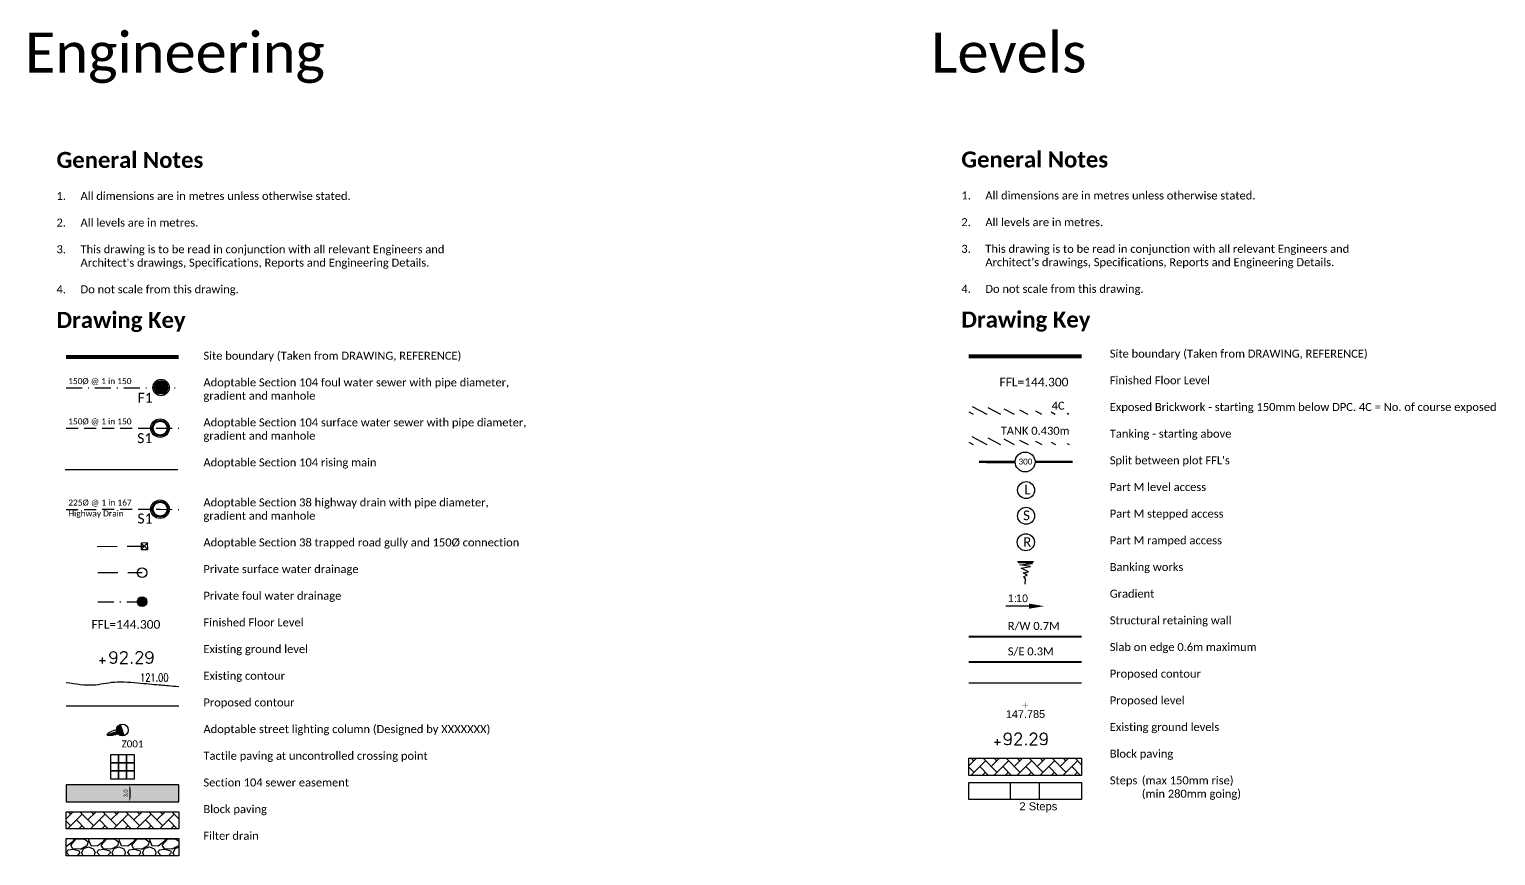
# Model space of a CAD drawing. Header units: metres. Extents: x -807807 to -806317, y 2043493 to 2044821.
# Drawn here: x -807159.9 to -806793.5, y 2044233.4 to 2044440 of the extents above; entities that cross this region are included whole.
import ezdxf
from ezdxf.enums import TextEntityAlignment as Align

# ---------------------------------------------------------------- set-up
doc = ezdxf.new("R2010")
doc.units = ezdxf.units.M
for name, pattern in [('DASHED', [15, 10, -5]), ('FOUL200', [7.2, 4, -1.5, 0.2, -1.5]), ('STORM200', [4.5, 3, -1.5])]:
    doc.linetypes.add(name, pattern=pattern)
doc.layers.get('0').update_dxf_attribs({"linetype": 'CONTINUOUS'})
doc.layers.get('Defpoints').update_dxf_attribs({"linetype": 'CONTINUOUS'})
for name, color, linetype in [('0 - FRAME', 7, 'CONTINUOUS'), ('0_JPP Notes', 2, 'CONTINUOUS'), ('0_JPP_Legend', 2, 'CONTINUOUS'), ('0_JPP_Part M Level Access', 2, 'CONTINUOUS'), ('JPP_Text', 2, 'CONTINUOUS')]:
    doc.layers.add(name, color=color, linetype=linetype)
doc.styles.add('JPP', font='arial.ttf')
doc.styles.add('ROMANS', font='romans__.ttf', dxfattribs={"width": 0.75})
doc.styles.get("Standard").update_dxf_attribs({"font": 'calibri.ttf', "height": 2})
doc.styles.add('STANDARD (NON ANNOTATIVE)', font='calibri.ttf', dxfattribs={"height": 2})
doc.linetypes.add('RISING_MAINW', pattern='A,4,-0.3,["-",Standard,S=2,R=225,X=-0.8,Y=0.5],-0.4,0.1,-0.5', length=5.3)
doc.dimstyles.new('ARROW', dxfattribs={"dimscale": 0, "dimtxt": 2, "dimasz": 2, "dimexe": 2, "dimexo": 2, "dimgap": 2, "dimtad": 2, "dimdec": 0, "dimdsep": 46, "dimtxsty": 'Standard', "dimcen": 2, "dimadec": 0, "dimazin": 0, "dimtfac": 1, "dimtdec": 0, "dimtmove": 0, "dimatfit": 3, "dimfxl": 2, "dimlwd": -1, "dimarcsym": 0})

# ---------------------------------------------------------------- blocks, each defined once
blk = doc.blocks.new('*U58')
at = {"color": 30}
for p, q in [((0, 0), (-392, -200)), ((-2008, -308), (-1349, -1522)), ((-1305, -1395), (-2008, -308)), ((-1225, -1220), (-1849, -306)), ((-1849, -306), (-1305, -1395)), ((-1036, -965), (-1548, -352)), ((-1548, -352), (-1225, -1220)), ((-1073, -269), (-1036, -965)), ((-769, -631), (-1073, -269)), ((-761, -241), (-769, -631)), ((-517, -423), (-761, -241)), ((-392, -200), (-517, -423))]:
    blk.add_line(p, q, dxfattribs=at)
blk = doc.blocks.new('*U53')
at = {"color": 0}
blk.add_lwpolyline([(-4.11, -4.38), (0, 0)], dxfattribs=at)
blk.add_solid([(-3.62, -4.83), (-6.84, -7.29), (-4.59, -3.92)], dxfattribs=at)
at = {"color": 0, "insert": (1.14, -1.78), "char_height": 2, "attachment_point": 4, "rotation": 226.8272, "style": 'JPP'}
blk.add_mtext('1:', dxfattribs=at)
at = {"color": 0, "style": 'JPP'}
blk.add_attdef('GRADIENT', text='', height=2, rotation=226.8272, dxfattribs=at).set_placement((-0.31, -3.33), align=Align.MIDDLE_LEFT)
blk = doc.blocks.new('ProposedLevel')
at = {"linetype": 'ByBlock', "const_width": 0.1}
for points in [[(-0.7, 0), (0.7, 0)], [(0, -0.7), (0, 0.7)]]:
    blk.add_lwpolyline(points, dxfattribs=at)
at = {"linetype": 'ByBlock', "style": 'JPP'}
blk.add_attdef('LEVEL', (0, -2.5), '', height=2, dxfattribs=at)
blk = doc.blocks.new('LEVEL-DIFF')
at = {"const_width": 0.15}
for points in [[(-2.864, 0.003), (-0.615, 0)], [(0.615, 0.003), (2.942, 0.003)]]:
    blk.add_lwpolyline(points, dxfattribs=at)
blk.add_circle((0, 0.003), 0.615)
blk.add_attdef('LEVDIFF', (-0.407, -0.157), '', height=0.36, rotation=0.1584)
blk = doc.blocks.new('*D61')
at = {"layer": '0_JPP_Legend', "color": 0, "lineweight": -2, "transparency": 16777216}
for p, q in [((-807134.71, 2044251.14), (-807134.79, 2044251.14)), ((-807134.74, 2044246.87), (-807134.79, 2044246.87))]:
    blk.add_line(p, q, dxfattribs=at)
at = {"layer": '0_JPP_Legend', "color": 1, "transparency": 16777216}
blk.add_line((-807134.79, 2044250.14), (-807134.79, 2044247.87), dxfattribs=at)
for points in [[(-807134.96, 2044250.14), (-807134.63, 2044250.14), (-807134.79, 2044251.14)], [(-807134.96, 2044247.87), (-807134.63, 2044247.87), (-807134.79, 2044246.87)]]:
    blk.add_solid(points, dxfattribs=at)
at = {"layer": 'Defpoints', "color": 0, "transparency": 16777216}
for p in [(-807134.71, 2044251.14), (-807134.79, 2044246.87), (-807134.74, 2044246.87)]:
    blk.add_point(p, dxfattribs=at)
at = {"layer": '0_JPP_Legend', "color": 0, "transparency": 16777216, "insert": (-807135.81, 2044249), "char_height": 2, "attachment_point": 5, "rotation": 90}
blk.add_mtext('{\\H0.5x;3.0}', dxfattribs=at)
blk = doc.blocks.new('A$C5E9B3BC1')
at = {"layer": '0_JPP_Part M Level Access'}
blk.add_circle((0.353, 0.353), 0.353, dxfattribs=at)
at = {"layer": '0_JPP_Part M Level Access', "insert": (0.278, 0.573), "char_height": 0.4, "attachment_point": 1, "style": 'STANDARD (NON ANNOTATIVE)'}
blk.add_mtext_dynamic_manual_height_columns('L', width=0.4, gutter_width=10, heights=[0], dxfattribs=at)
blk = doc.blocks.new('A$C2E3C5B66')
at = {"layer": '0_JPP_Part M Level Access'}
blk.add_circle((0.353, 0.359), 0.353, dxfattribs=at)
at = {"layer": '0_JPP_Part M Level Access', "insert": (0.241, 0.572), "char_height": 0.4, "attachment_point": 1, "style": 'STANDARD (NON ANNOTATIVE)'}
blk.add_mtext_dynamic_manual_height_columns('R', width=0.4, gutter_width=10, heights=[0], dxfattribs=at)
blk = doc.blocks.new('A$C24F368F5')
at = {"layer": '0_JPP_Part M Level Access'}
blk.add_circle((0.353, 0.361), 0.353, dxfattribs=at)
at = {"layer": '0_JPP_Part M Level Access', "insert": (0.227, 0.576), "char_height": 0.4, "attachment_point": 1, "style": 'STANDARD (NON ANNOTATIVE)'}
blk.add_mtext_dynamic_manual_height_columns('S', width=0.4, gutter_width=10, heights=[0], dxfattribs=at)

msp = doc.modelspace()

# ---------------------------------------------------------------- hatches: boundary and pattern name
at = {"layer": '0_JPP_Legend'}
h = msp.add_hatch(color=32, dxfattribs=at)
h.dxf.hatch_style = 1
edge = h.paths.add_edge_path()
edge.add_arc((-807126.98, 2044350.46), 1.44, 0, 360)
h = msp.add_hatch(dxfattribs=at)
h.set_pattern_fill('ANSI31', color=1, scale=0.498427, angle=107.4675)
h.set_pattern_definition([(152.46750701, (937836.6848, -66799.8528), (-0.73151565, -1.4032848904), [])])
h.paths.add_polyline_path([(-806925.15, 2044345.78), (-806896.98, 2044343.81), (-806925.15, 2044343.78)])
h = msp.add_hatch(dxfattribs=at)
h.set_pattern_fill('ANSI31', color=2, scale=0.498427, angle=107.4675)
h.set_pattern_definition([(152.46750701, (937836.6706, -66807.4042), (-0.73151565, -1.4032848904), [])])
h.paths.add_polyline_path([(-806925.15, 2044338.23), (-806896.98, 2044336.23), (-806925.15, 2044336.23)])
h = msp.add_hatch(color=8, dxfattribs=at)
edge = h.paths.add_edge_path()
edge.add_arc((-807131.71, 2044296.91), 1.2, 0, 360)
h = msp.add_hatch(color=8, dxfattribs=at)
edge = h.paths.add_edge_path()
edge.add_ellipse((-807138.55, 2044264.22), major_axis=(1.91, 0.6), ratio=0.2911, start_angle=180, end_angle=288.1805)
edge.add_arc((-807136.64, 2044264.82), 1.48, 197.5403, 219.4401, ccw=False)
edge.add_line((-807138.05, 2044264.38), (-807140.46, 2044263.62))
for color, points in [(8, [(-807137.09, 2044266.24, 0.327139), (-807138.12, 2044264.82, 0.507001), (-807136.19, 2044263.41)]), (50, [(-807150.72, 2044246.87), (-807122.56, 2044246.87), (-807122.56, 2044251.14), (-807150.72, 2044251.14)])]:
    msp.add_hatch(color=color, dxfattribs=at).paths.add_polyline_path(points)
h = msp.add_hatch(dxfattribs=at)
h.set_pattern_fill('AR-HBONE', color=8, scale=0.02)
h.set_pattern_definition([(45, (-807902.352, 2043870.6445), (3e-16, 2.873682), [6.096, -2.032]), (135, (-807900.9152, 2043872.0813), (3e-16, 2.873682), [6.096, -2.032])])
h.paths.add_polyline_path([(-806925.15, 2044257.76), (-806925.15, 2044253.49), (-806896.98, 2044253.49), (-806896.98, 2044257.76)])
h = msp.add_hatch(dxfattribs=at)
h.set_pattern_fill('AR-HBONE', color=8, scale=0.02)
h.set_pattern_definition([(45, (-808128.0635, 2043857.298), (3e-16, 2.873682), [6.096, -2.032]), (135, (-808126.6267, 2043858.7348), (3e-16, 2.873682), [6.096, -2.032])])
h.paths.add_polyline_path([(-807150.72, 2044244.41), (-807150.72, 2044240.14), (-807122.56, 2044240.14), (-807122.56, 2044244.41)])
h = msp.add_hatch(dxfattribs=at)
h.set_pattern_fill('GRAVEL', color=8, scale=0.3)
h.set_pattern_definition([(228.012788, (-810347.71486, 2043365.44234), (-60.96, -68.58), [1.025164, -101.491451]), (184.969741, (-810348.40066, 2043364.68034), (91.439999964, 7.620000434), [1.759214, -174.162147]), (132.510447, (-810350.15326, 2043364.52794), (76.20000003, -83.81999997), [1.240445, -122.804168]), (267.273689, (-810353.12506, 2043362.62294), (7.620000016, 152.4), [1.602014, -158.599312]), (292.833654, (-810353.20126, 2043361.02274), (-38.100000003, 91.44), [1.570901, -155.519423]), (357.273689, (-810352.59166, 2043359.57494), (-152.4, 7.620000016), [1.602014, -158.599312]), (37.6942405, (-810350.99146, 2043359.49874), (-99.059999996, -76.200000006), [2.118581, -209.739346]), (72.255328, (-810349.31506, 2043360.79414), (53.340000014, 167.639999995), [2.000159, -198.01577]), (121.429566, (-810348.70546, 2043362.69914), (-60.96000001, 99.059999995), [1.607439, -159.136637]), (175.236358, (-810349.54366, 2043364.07074), (83.82, -7.62000001), [1.83514, -89.921811]), (222.397438, (-810351.37246, 2043364.22314), (-91.439999997, -83.820000003), [2.373234, -234.950318]), (138.814075, (-810345.58126, 2043362.54674), (-53.34, 45.72), [0.810014, -80.191697]), (171.469234, (-810346.19086, 2043363.08014), (99.060000003, -15.239999983), [1.541046, -152.563917]), (225, (-810347.715, 2043363.309), (-1e-15, -7.62), [1.077628, -9.69868]), (203.19859, (-810348.2483, 2043364.2231), (38.1, 15.24), [0.580324, -57.451867]), (291.80141, (-810348.7817, 2043363.9945), (-7.62, 22.86), [0.820697, -40.214259]), (30.963757, (-810348.4769, 2043363.2325), (22.86, 15.24), [1.332959, -43.098894]), (161.56505, (-810347.3339, 2043363.9183), (15.24, -7.62), [0.963861, -23.132694]), (16.38954, (-810353.20126, 2043363.99454), (76.2, 22.86), [1.350264, -133.67648]), (70.346176, (-810351.90586, 2043364.37554), (-30.48, -83.82), [1.132797, -112.146647]), (293.19859, (-810347.3339, 2043365.4423), (-15.24, 38.1), [1.16064, -56.87155]), (343.61046, (-810346.87666, 2043364.37554), (-76.2, 22.859999995), [1.350264, -133.67648]), (339.443955, (-810353.20126, 2043359.27014), (-38.1, 15.24), [1.302106, -63.803203]), (294.77514, (-810351.98206, 2043358.81294), (-38.100000045, 83.81999998), [1.091016, -108.01078]), (66.80141, (-810347.2577, 2043357.8223), (15.24, 38.1), [1.16064, -56.87155]), (17.354025, (-810346.80046, 2043358.88914), (-99.06, -30.480000006), [1.277348, -126.457128]), (69.443955, (-810350.99146, 2043357.82234), (-15.24, -38.1), [0.651053, -64.454256]), (101.30993, (-810347.7149, 2043357.8223), (-7.62, 30.48), [0.388544, -38.465985]), (165.963757, (-810347.791, 2043358.2033), (22.86, -7.62), [1.570901, -29.847164]), (186.009006, (-810349.31506, 2043358.58434), (76.2, 7.620000004), [1.455801, -144.124095]), (303.69007, (-810348.4769, 2043362.5467), (-7.62, 15.24), [1.098972, -26.375329]), (353.157227, (-810347.86726, 2043361.63234), (129.54, -15.239999993), [1.91867, -189.948027]), (60.945396, (-810345.96226, 2043361.40374), (-30.48, -53.34), [0.784525, -77.668177]), (90, (-810345.581, 2043362.0895), (-7.62, 7.62), [0.4572, -7.1628]), (120.256437, (-810349.46746, 2043358.81294), (30.48, -53.34), [1.058601, -104.801822]), (48.012787, (-810350.00086, 2043359.72734), (60.960000005, 68.58), [2.050329, -100.466287]), (0, (-810348.629, 2043361.251), (7.62, 7.62), [1.9812, -5.6388]), (325.304846, (-810346.64806, 2043361.25134), (76.20000003, -53.33999996), [1.204829, -119.27795]), (254.054604, (-810345.6575, 2043360.5655), (-7.62, -30.48), [1.109487, -54.36495]), (207.645975, (-810345.96226, 2043359.49874), (-144.780000005, -76.19999999), [1.806435, -178.837393]), (175.426079, (-810347.56246, 2043358.66054), (-99.06, 7.62), [1.911088, -189.19754])])
h.paths.add_polyline_path([(-807150.72, 2044237.68), (-807122.56, 2044237.68), (-807122.56, 2044233.41), (-807150.72, 2044233.41)])

# ---------------------------------------------------------------- linework, layer by layer
at = {"layer": '0_JPP_Legend', "color": 130}
for p, q in [((-807131.93, 2044311.58), (-807130.32, 2044309.99)), ((-807131.92, 2044309.98), (-807130.33, 2044311.59))]:
    msp.add_line(p, q, dxfattribs=at)
at = {"layer": '0_JPP_Legend', "color": 130, "linetype": 'DASHED', "ltscale": 0.5}
msp.add_line((-807142.96, 2044310.73), (-807131.12, 2044310.79), dxfattribs=at)
at = {"layer": '0_JPP_Legend', "color": 8}
for p, q in [((-807142.38, 2044282.18), (-807140.88, 2044282.18)), ((-807141.63, 2044281.43), (-807141.63, 2044282.93)), ((-806918.73, 2044261.8), (-806917.23, 2044261.8)), ((-806917.98, 2044261.05), (-806917.98, 2044262.55))]:
    msp.add_line(p, q, dxfattribs=at)
at = {"layer": '0_JPP_Legend'}
for p, q in [((-806914.71, 2044247.43), (-806914.71, 2044251.7)), ((-806907.45, 2044247.43), (-806907.45, 2044251.7))]:
    msp.add_line(p, q, dxfattribs=at)
at = {"layer": '0_JPP_Legend', "color": 10, "const_width": 1}
for points in [[(-807122.56, 2044358.06), (-807150.72, 2044358.06)], [(-806896.98, 2044358.24), (-806925.15, 2044358.24)]]:
    msp.add_lwpolyline(points, dxfattribs=at)
at = {"layer": '0_JPP_Legend', "color": 32, "linetype": 'FOUL200', "flags": 128}
msp.add_lwpolyline([(-807150.72, 2044350.35), (-807122.56, 2044350.35)], dxfattribs=at)
at = {"layer": '0_JPP_Legend', "color": 170, "linetype": 'STORM200', "flags": 128}
for points in [[(-807150.72, 2044340.28), (-807127.22, 2044340.31)], [(-807127.22, 2044340.31), (-807122.56, 2044340.28)]]:
    msp.add_lwpolyline(points, dxfattribs=at)
at = {"layer": '0_JPP_Legend', "color": 32, "linetype": 'RISING_MAINW', "flags": 128}
msp.add_lwpolyline([(-807150.95, 2044329.94), (-807122.79, 2044329.94)], dxfattribs=at)
at = {"layer": '0_JPP_Legend', "color": 130, "linetype": 'STORM200', "flags": 128}
for points in [[(-807150.72, 2044319.99), (-807127.22, 2044320.03)], [(-807127.22, 2044320.03), (-807122.56, 2044319.99)]]:
    msp.add_lwpolyline(points, dxfattribs=at)
at = {"layer": '0_JPP_Legend', "color": 130}
msp.add_lwpolyline([(-807130.33, 2044311.59), (-807131.93, 2044311.58), (-807131.92, 2044309.98), (-807130.32, 2044309.99), (-807130.33, 2044311.59)], dxfattribs=at)
at = {"layer": '0_JPP_Legend', "color": 8, "linetype": 'DASHED', "ltscale": 0.5, "flags": 128}
msp.add_lwpolyline([(-807142.77, 2044304.18), (-807131.71, 2044304.18)], dxfattribs=at)
at = {"layer": '0_JPP_Legend', "color": 8, "linetype": 'FOUL200', "flags": 128}
msp.add_lwpolyline([(-807142.77, 2044296.91), (-807131.71, 2044296.91)], dxfattribs=at)
at = {"layer": '0_JPP_Legend', "color": 220, "const_width": 0.5}
for points in [[(-806925.15, 2044288.19), (-806896.98, 2044288.19)], [(-806925.15, 2044281.83), (-806896.98, 2044281.83)]]:
    msp.add_lwpolyline(points, dxfattribs=at)
at = {"layer": '0_JPP_Legend', "color": 8}
for points in [[(-807150.72, 2044276.72), (-807149.79, 2044276.59), (-807148.88, 2044276.46), (-807148.01, 2044276.35), (-807147.17, 2044276.25), (-807146.35, 2044276.17), (-807145.57, 2044276.12), (-807144.81, 2044276.1), (-807144.09, 2044276.11), (-807143.39, 2044276.16), (-807142.72, 2044276.24), (-807142.05, 2044276.34), (-807141.39, 2044276.45), (-807140.73, 2044276.56), (-807140.05, 2044276.67), (-807139.35, 2044276.76), (-807138.62, 2044276.82), (-807137.84, 2044276.86), (-807137.04, 2044276.86), (-807136.22, 2044276.85), (-807135.38, 2044276.81), (-807134.54, 2044276.76), (-807133.71, 2044276.69), (-807132.9, 2044276.63), (-807132.11, 2044276.56), (-807131.36, 2044276.49), (-807130.65, 2044276.43), (-807129.96, 2044276.37), (-807129.31, 2044276.31), (-807128.7, 2044276.25), (-807128.12, 2044276.2), (-807127.57, 2044276.15), (-807127.04, 2044276.11), (-807126.55, 2044276.06), (-807126.07, 2044276.02), (-807125.59, 2044275.98), (-807125.09, 2044275.93), (-807124.55, 2044275.89), (-807123.96, 2044275.83), (-807123.3, 2044275.77), (-807122.56, 2044275.71)], [(-806925.15, 2044276.6), (-806896.98, 2044276.6)], [(-807138.05, 2044264.38), (-807140.46, 2044263.62)], [(-807136.19, 2044263.41), (-807137.09, 2044266.24)]]:
    msp.add_lwpolyline(points, dxfattribs=at)
at = {"layer": '0_JPP_Legend', "color": 10}
msp.add_lwpolyline([(-807122.56, 2044270.77), (-807150.72, 2044270.77)], dxfattribs=at)
at = {"layer": '0_JPP_Legend', "color": 8}
for points in [[(-807139.64, 2044256.62), (-807137.64, 2044256.62), (-807137.64, 2044258.62), (-807139.64, 2044258.62)], [(-807139.64, 2044254.62), (-807137.64, 2044254.62), (-807137.64, 2044256.62), (-807139.64, 2044256.62)], [(-807137.64, 2044256.62), (-807135.64, 2044256.62), (-807135.64, 2044258.62), (-807137.64, 2044258.62)], [(-807137.64, 2044254.62), (-807135.64, 2044254.62), (-807135.64, 2044256.62), (-807137.64, 2044256.62)], [(-807135.64, 2044256.62), (-807133.64, 2044256.62), (-807133.64, 2044258.62), (-807135.64, 2044258.62)], [(-807135.64, 2044254.62), (-807133.64, 2044254.62), (-807133.64, 2044256.62), (-807135.64, 2044256.62)], [(-807139.64, 2044252.62), (-807137.64, 2044252.62), (-807137.64, 2044254.62), (-807139.64, 2044254.62)], [(-807137.64, 2044252.62), (-807135.64, 2044252.62), (-807135.64, 2044254.62), (-807137.64, 2044254.62)], [(-807135.64, 2044252.62), (-807133.64, 2044252.62), (-807133.64, 2044254.62), (-807135.64, 2044254.62)], [(-806925.15, 2044251.7), (-806896.98, 2044251.7), (-806896.98, 2044247.43), (-806925.15, 2044247.43)]]:
    msp.add_lwpolyline(points, close=True, dxfattribs=at)
at = {"layer": '0_JPP_Legend', "color": 30}
for points in [[(-806925.15, 2044257.76), (-806896.98, 2044257.76), (-806896.98, 2044253.49), (-806925.15, 2044253.49)], [(-807150.72, 2044244.41), (-807122.56, 2044244.41), (-807122.56, 2044240.14), (-807150.72, 2044240.14)], [(-807150.72, 2044237.68), (-807122.56, 2044237.68), (-807122.56, 2044233.41), (-807150.72, 2044233.41)]]:
    msp.add_lwpolyline(points, close=True, dxfattribs=at)
at = {"layer": '0_JPP_Legend', "color": 50}
msp.add_lwpolyline([(-807150.72, 2044246.87), (-807122.56, 2044246.87), (-807122.56, 2044251.14), (-807150.72, 2044251.14)], close=True, dxfattribs=at)
at = {"layer": '0_JPP_Legend', "color": 32}
for radius in [2.04, 1.68, 1.44]:
    msp.add_circle((-807126.98, 2044350.46), radius, dxfattribs=at)
at = {"layer": '0_JPP_Legend', "color": 170}
for radius in [2.32, 1.98, 1.74]:
    msp.add_circle((-807127.22, 2044340.31), radius, dxfattribs=at)
at = {"layer": '0_JPP_Legend', "color": 130}
for radius in [2.32, 1.98, 1.74]:
    msp.add_circle((-807127.22, 2044320.03), radius, dxfattribs=at)
at = {"layer": '0_JPP_Legend', "color": 8, "linetype": 'Continuous'}
for centre in [(-807131.71, 2044304.18), (-807131.71, 2044296.91)]:
    msp.add_circle(centre, 1.2, dxfattribs=at)
at = {"layer": '0_JPP_Legend', "color": 8}
msp.add_circle((-807136.64, 2044264.82), 1.48, dxfattribs=at)
msp.add_ellipse((-807138.55, 2044264.22), major_axis=(1.91, 0.6), ratio=0.2911, dxfattribs=at)

# ---------------------------------------------------------------- block references
at = {"layer": '0_JPP_Legend', "color": 2}
ref = msp.add_blockref('LEVEL-DIFF', (-806911.07, 2044331.84), dxfattribs=dict(at, xscale=4.035509394605493, yscale=4.035509394605493, zscale=4.035509394605493))
ref.add_attrib('LEVDIFF', '300', (-806912.71, 2044331.21), dxfattribs={"color": 2, "height": 1.453, "rotation": 0.1584})
at = {"layer": '0_JPP_Legend', "color": 30, "xscale": 0.00291429545188661, "yscale": 0.00291429545188661, "zscale": 0.00291429545188661, "rotation": 240.5286632371428}
msp.add_blockref('*U58', (-806911.07, 2044301.31), dxfattribs=at)
at = {"layer": '0_JPP_Legend', "color": 2, "xscale": 0.9572955935760257, "yscale": 0.9572955935760257, "zscale": 0.9572955935760257, "rotation": 133.0498614436818}
msp.add_blockref('*U53', (-806915.85, 2044295.81), dxfattribs=at).add_auto_attribs({'GRADIENT': '10'})
at = {"layer": '0_JPP_Legend', "color": 2}
ref = msp.add_blockref('ProposedLevel', (-806911.07, 2044271.04), dxfattribs=dict(at, xscale=0.9723811920422599, yscale=0.9723811920422599, zscale=0.9723811920422599, rotation=0.1803638738840368))
ref.add_attrib('LEVEL', '147.785', (-806915.89, 2044267.83), dxfattribs={"layer": '0', "color": 0, "linetype": 'ByBlock', "height": 1.945, "rotation": 0.1804, "style": 'JPP'})
at = {"layer": '0_JPP_Part M Level Access', "xscale": 6.024753354512905, "yscale": 6.024753354512905, "zscale": 6.024753354512905}
for name, p in [('A$C5E9B3BC1', (-806912.94, 2044322.68)), ('A$C24F368F5', (-806912.96, 2044316.23)), ('A$C2E3C5B66', (-806913.02, 2044309.6))]:
    msp.add_blockref(name, p, dxfattribs=at)

# ---------------------------------------------------------------- texts
at = {"layer": '0 - FRAME', "color": 2, "style": 'JPP'}
msp.add_text('2 Steps', height=2, dxfattribs=at).set_placement((-806912.5, 2044244.76))
at = {"layer": '0_JPP Notes', "char_height": 2, "width": 104.2778, "attachment_point": 1}
for s, insert in [("{\\fCalibri|b1|i0|c0|p34;\\H2x;General Notes\\P}\\P\\pxi-3,l3,t3;1.^IAll dimensions are in metres unless otherwise stated.\\P\\pi0,l0,tz;\\P\\pi-3,l3,t3;2.^IAll levels are in metres.\\P\\pi0,l0,tz;\\P\\pi-3,l3,t3;3.^IThis drawing is to be read in conjunction with all relevant Engineers and Architect's drawings, Specifications, Reports and Engineering Details. \\P\\pi0,l0,tz;\\P\\pi-3,l3,t3;4.^IDo not scale from this drawing.\\P\\pi0,l0,tz;\\P{\\fCalibri|b1|i0|c0|p34;\\H2x;Drawing Key}", (-807153.1, 2044409.36)), ("{\\fCalibri|b1|i0|c0|p34;\\H2x;General Notes\\P}\\P\\pxi-3,l3,t3,7;1.^IAll dimensions are in metres unless otherwise stated.\\P\\pi0,l0,tz;\\P\\pi-3,l3,t3,7;2.^IAll levels are in metres.\\P\\pi0,l0,tz;\\P\\pi-3,l3,t3,7;3.^IThis drawing is to be read in conjunction with all relevant Engineers and Architect's drawings, Specifications, Reports and Engineering Details. \\P\\pi0,l0,tz;\\P\\pi-3,l3,t3,7;4.^IDo not scale from this drawing.\\P\\pi0,l0,tz;\\P{\\fCalibri|b1|i0|c0|p34;\\H2x;Drawing Key}", (-806927.01, 2044409.47))]:
    msp.add_mtext(s, dxfattribs=dict(at, insert=insert))
at = {"layer": '0_JPP_Legend', "color": 2}
for s, height, p in [('4C', 1.994, (-806904.44, 2044344.92)), ('TANK 0.430m', 1.9937, (-806917.17, 2044338.65))]:
    msp.add_text(s, height=height, dxfattribs=at).set_placement(p)
at = {"layer": '0_JPP_Legend', "color": 8, "style": 'ROMANS'}
for p in [(-807140.13, 2044281.47), (-806916.67, 2044261.09)]:
    msp.add_text('92.29', height=3, dxfattribs=at).set_placement(p)
at = {"layer": '0_JPP_Legend', "color": 32, "insert": (-807150.18, 2044352.81), "char_height": 1.5, "width": 19.1485, "attachment_point": 1}
msp.add_mtext('150%%C @ 1 in 150', dxfattribs=at)
at = {"layer": '0_JPP_Legend', "color": 2, "char_height": 2.1527, "attachment_point": 8, "rotation": 0.0312}
for insert in [(-806908.85, 2044350.71), (-807135.77, 2044290.13)]:
    msp.add_mtext_dynamic_manual_height_columns('FFL=144.300', width=8.5123, gutter_width=12.5, heights=[0.53], dxfattribs=dict(at, insert=insert))
at = {"layer": '0_JPP_Legend', "color": 32, "insert": (-807132.83, 2044349.16), "char_height": 2.5, "attachment_point": 1}
msp.add_mtext('F1', dxfattribs=at)
at = {"layer": '0_JPP_Legend', "color": 170, "insert": (-807150.17, 2044342.74), "char_height": 1.5, "width": 19.1485, "attachment_point": 1}
msp.add_mtext('150%%C @ 1 in 150', dxfattribs=at)
at = {"layer": '0_JPP_Legend', "color": 170, "insert": (-807132.94, 2044339.05), "char_height": 2.5, "attachment_point": 1}
msp.add_mtext('S1', dxfattribs=at)
at = {"layer": '0_JPP_Legend', "color": 130, "insert": (-807150.15, 2044322.45), "char_height": 1.5, "width": 19.1485, "attachment_point": 1}
msp.add_mtext('225%%C @ 1 in 167', dxfattribs=at)
at = {"layer": '0_JPP_Legend', "color": 130, "insert": (-807150.15, 2044319.72), "char_height": 1.5, "attachment_point": 1, "style": 'STANDARD (NON ANNOTATIVE)'}
msp.add_mtext_dynamic_manual_height_columns('Highway Drain', width=119.0244, gutter_width=10, heights=[0], dxfattribs=at)
at = {"layer": '0_JPP_Legend', "color": 130, "insert": (-807132.89, 2044318.96), "char_height": 2.5, "attachment_point": 1}
msp.add_mtext('S1', dxfattribs=at)
at = {"layer": '0_JPP_Legend', "color": 2, "char_height": 2, "width": 25.0511, "attachment_point": 1, "rotation": 359.9704}
for s, insert in [('R/W 0.7M', (-806915.4, 2044291.85)), ('S/E 0.3M', (-806915.4, 2044285.49))]:
    msp.add_mtext(s, dxfattribs=dict(at, insert=insert))
at = {"layer": '0_JPP_Legend', "color": 8, "insert": (-807132.2, 2044278.94), "char_height": 2, "attachment_point": 1, "style": 'ROMANS'}
msp.add_mtext_dynamic_manual_height_columns('121.00', width=5.3414, gutter_width=12.5, heights=[0], dxfattribs=at)
at = {"layer": '0_JPP_Legend', "color": 8, "insert": (-807136.82, 2044262.24), "char_height": 1.75, "attachment_point": 1}
msp.add_mtext_dynamic_manual_height_columns('Z001', width=5.6008, gutter_width=12.5, heights=[0], dxfattribs=at)
at = {"layer": 'JPP_Text', "attachment_point": 1, "style": 'STANDARD (NON ANNOTATIVE)'}
for s, width, heights, insert, char_height in [('Engineering', 181.4375, [0], (-807161, 2044439.19), 10), ('Levels', 181.4375, [0], (-806934.52, 2044439.19), 10), ('Site boundary (Taken from DRAWING, REFERENCE)\\P\\PAdoptable Section 104 foul water sewer with pipe diameter, gradient and manhole\\P\\PAdoptable Section 104 surface water sewer with pipe diameter, gradient and manhole\\P\\PAdoptable Section 104 rising main\\P\\P\\PAdoptable Section 38 highway drain with pipe diameter, gradient and manhole\\P\\PAdoptable Section 38 trapped road gully and 150%%C connection\\P\\PPrivate surface water drainage \\P\\PPrivate foul water drainage \\P\\PFinished Floor Level\\P\\PExisting ground level\\P\\PExisting contour\\P\\PProposed contour\\P\\PAdoptable street lighting column (Designed by XXXXXXX)\\P\\PTactile paving at uncontrolled crossing point\\P\\PSection 104 sewer easement\\P\\PBlock paving\\P\\PFilter drain', 80.8985, [160.67], (-807116.39, 2044359.41), 2), ("Site boundary (Taken from DRAWING, REFERENCE)\\P\\PFinished Floor Level\\P\\PExposed Brickwork - starting 150mm below DPC. 4C = No. of course exposed \\P\\PTanking - starting above \\P\\PSplit between plot FFL's\\P\\PPart M level access \\P\\PPart M stepped access\\P\\PPart M ramped access\\P\\PBanking works\\P\\PGradient\\P\\PStructural retaining wall\\P\\PSlab on edge 0.6m maximum\\P\\PProposed contour\\P\\PProposed level\\P\\PExisting ground levels\\P\\PBlock paving\\P\\PSteps ^I(max 150mm rise)\\P^I(min 280mm going)", 128.8883, [0], (-806889.91, 2044359.93), 2)]:
    msp.add_mtext_dynamic_manual_height_columns(s, width=width, gutter_width=10, heights=heights, dxfattribs=dict(at, insert=insert, char_height=char_height))

# ---------------------------------------------------------------- dimensions: what is measured, and where the dimension line sits
at = {"layer": '0_JPP_Legend', "color": 1}
dim = msp.add_linear_dim(base=(-807134.79, 2044246.87), p1=(-807134.71, 2044251.14), p2=(-807134.74, 2044246.87), angle=90, text='{\\H0.5x;3.0}', dimstyle='ARROW', override={"dimscale": 1, "dimtxt": 1, "dimasz": 1, "dimexe": 0, "dimexo": 0, "dimgap": 0.5, "dimclrd": 1}, dxfattribs=at)
dim.commit()
dim.dimension.update_dxf_attribs({"geometry": '*D61', "text_midpoint": (-807134.79, 2044249), "dimtype": 160})

doc.saveas('drawing.dxf')
